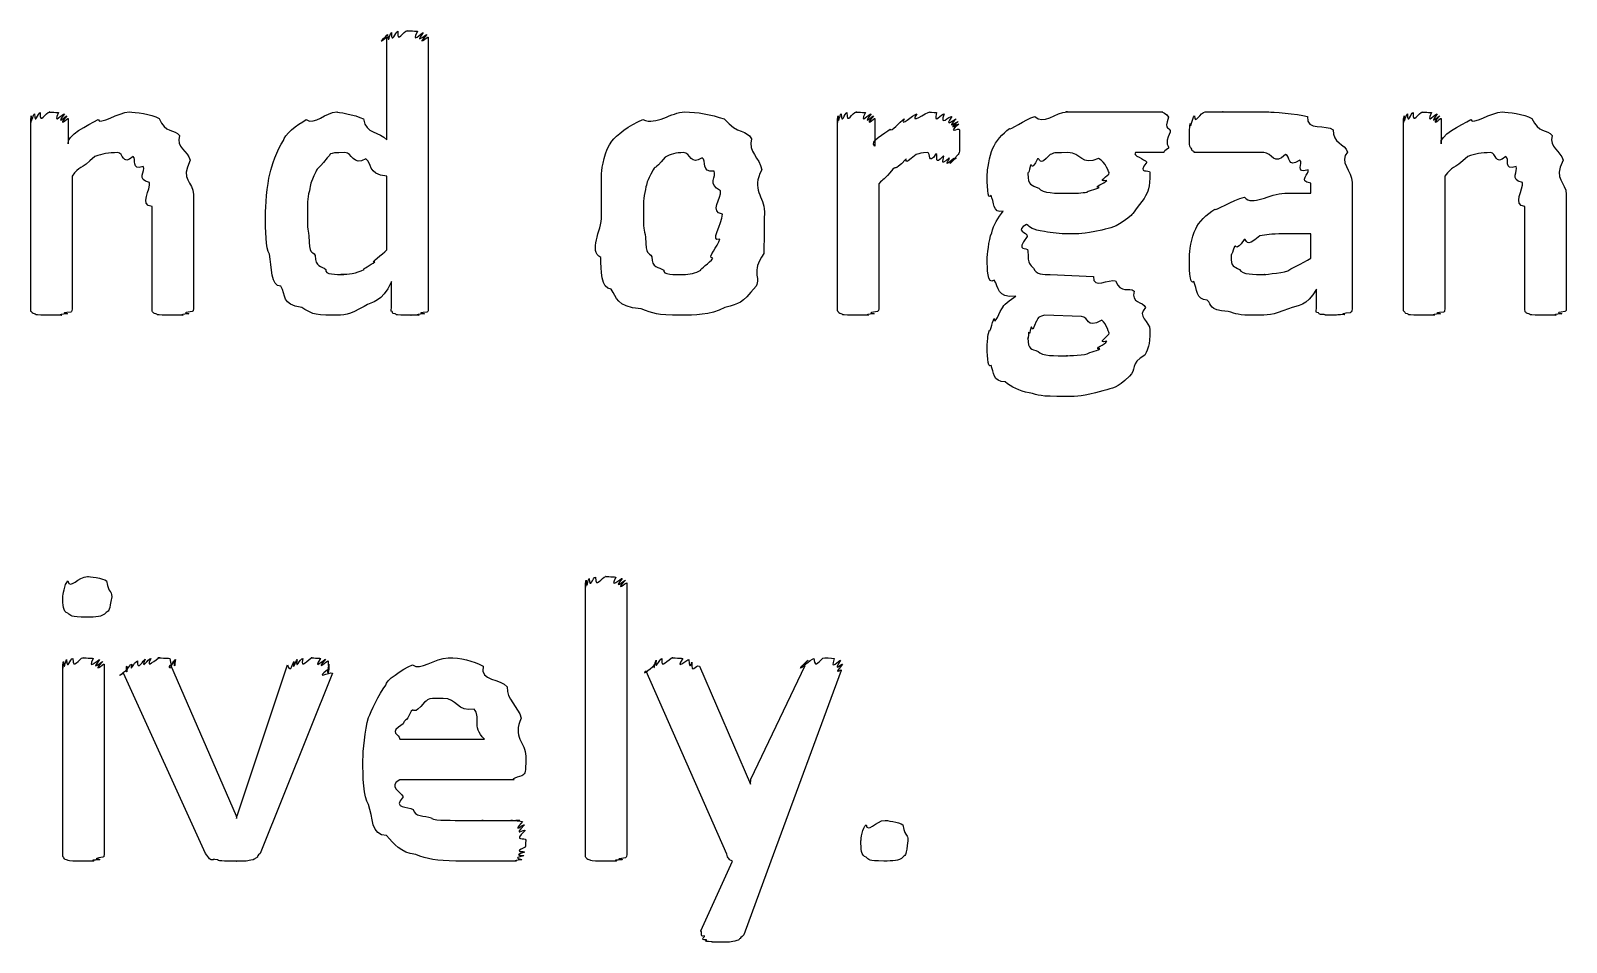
# Model space of a CAD drawing. Header units: millimetres. Extents: x 0 to 216, y 0 to 279.
# Drawn here: x 41.28 to 54.6, y 23.78 to 31.69 of the extents above; entities that cross this region are included whole.
import ezdxf

# ---------------------------------------------------------------- set-up
doc = ezdxf.new("R2010")
doc.units = ezdxf.units.MM
doc.layers.get('0').update_dxf_attribs({"linetype": 'CONTINUOUS'})

msp = doc.modelspace()

# ---------------------------------------------------------------- linework, layer by layer
at = {"color": 0}
for p, q in [((44.3689, 30.7468), (44.3689, 31.6398)), ((44.7269, 31.6398), (44.7269, 29.2806)), ((41.2792, 29.2806), (41.2792, 30.9342)), ((41.6045, 30.9342), (41.6045, 30.7137)), ((48.2755, 29.2806), (48.2755, 30.9342)), ((48.6008, 30.9342), (48.6008, 30.6917)), ((50.5562, 30.9893), (51.0963, 30.9893)), ((53.1855, 29.2806), (53.1855, 30.9342)), ((53.5107, 30.9342), (53.5107, 30.7137)), ((51.1623, 30.813), (51.1623, 30.813)), ((49.3339, 30.7523), (49.3339, 30.7523)), ((51.1016, 30.6366), (50.8593, 30.6366)), ((41.6373, 30.4326), (41.6373, 29.2806)), ((44.3689, 29.7932), (44.3689, 30.4326)), ((48.6336, 30.3664), (48.6336, 29.2806)), ((50.6331, 30.4602), (50.6331, 30.4602)), ((52.3804, 30.2838), (52.3804, 30.372)), ((52.7389, 30.3775), (52.7389, 29.2806)), ((53.5436, 30.4326), (53.5436, 29.2806)), ((42.6903, 30.2727), (42.6903, 29.2806)), ((52.1547, 30.2838), (52.3804, 30.2838)), ((54.5966, 30.2727), (54.5966, 29.2806)), ((42.3319, 29.2806), (42.3319, 30.168)), ((47.2779, 30.1019), (47.2779, 30.1019)), ((47.6416, 30.1239), (47.6416, 30.1239)), ((54.2382, 29.2806), (54.2382, 30.168)), ((52.3804, 29.931), (52.1437, 29.931)), ((52.3804, 29.7215), (52.3804, 29.931)), ((50.1206, 29.5782), (50.4956, 29.5617)), ((44.4073, 29.2861), (44.4073, 29.5176)), ((52.4302, 29.2806), (52.4302, 29.4514)), ((50.3908, 29.2144), (50.0712, 29.2255)), ((50.6331, 29.0711), (50.6331, 29.0711)), ((46.0897, 24.5442), (46.0897, 26.9034)), ((46.4481, 26.9034), (46.4481, 24.5442)), ((41.982, 26.7822), (41.982, 26.7822)), ((41.5576, 24.5442), (41.5576, 26.1979)), ((41.9156, 26.1979), (41.9156, 24.5442)), ((42.7951, 24.5553), (42.0839, 26.1207)), ((42.4917, 26.1924), (43.0597, 24.8805)), ((43.0706, 24.8805), (43.506, 26.1924)), ((43.8975, 26.1207), (43.2689, 24.5553)), ((43.8644, 26.1979), (43.8644, 26.1979)), ((47.3163, 24.5497), (46.6164, 26.1372)), ((47.0793, 26.1813), (47.5202, 25.1561)), ((47.5259, 25.2002), (47.9944, 26.1869)), ((48.3087, 26.1428), (47.6966, 24.4891)), ((44.4803, 25.5475), (45.2134, 25.5475)), ((45.5718, 25.3986), (45.5718, 25.338)), ((45.4671, 25.1947), (44.4803, 25.1947)), ((47.5202, 25.1561), (47.5259, 25.2002)), ((43.0597, 24.8805), (43.065, 24.8584)), ((43.065, 24.8584), (43.0706, 24.8805)), ((48.8872, 24.6655), (48.8872, 24.6655)), ((47.0902, 23.8828), (47.3661, 24.4891)), ((47.6966, 24.4891), (47.4652, 23.8497))]:
    msp.add_line(p, q, dxfattribs=at)
for points in [[(44.3689, 31.6398), (44.2528, 31.5474), (44.3699, 31.6536), (44.3742, 31.6618)], [(44.3742, 31.6618), (44.3812, 31.5626), (44.3921, 31.6742), (44.4073, 31.6784)], [(44.4073, 31.6784), (44.4101, 31.5695), (44.4405, 31.6852), (44.4623, 31.6894)], [(44.4623, 31.6894), (44.4542, 31.5764), (44.5121, 31.6949), (44.5452, 31.6949)], [(44.5452, 31.6949), (44.5244, 31.6949), (44.6112, 31.6921), (44.6334, 31.6894)], [(44.6334, 31.6894), (44.5685, 31.5695), (44.6719, 31.6811), (44.6828, 31.6784)], [(44.6828, 31.6784), (44.5946, 31.5626), (44.7075, 31.6687), (44.716, 31.6618)], [(44.716, 31.6618), (44.6084, 31.5474), (44.7269, 31.6466), (44.7269, 31.6398)], [(41.2792, 30.9342), (41.2792, 30.8419), (41.2806, 30.948), (41.2845, 30.9563)], [(41.2845, 30.9563), (41.2859, 30.8571), (41.2972, 30.9687), (41.312, 30.9728)], [(41.312, 30.9728), (41.3149, 30.8681), (41.3424, 30.9838), (41.3618, 30.9838)], [(41.3618, 30.9838), (41.3561, 30.8708), (41.4115, 30.9893), (41.4443, 30.9893)], [(41.4443, 30.9893), (41.4182, 30.9893), (41.4997, 30.9866), (41.5216, 30.9838)], [(41.5216, 30.9838), (41.4623, 30.8681), (41.5604, 30.9797), (41.5713, 30.9728)], [(41.5713, 30.9728), (41.4846, 30.8571), (41.5893, 30.9631), (41.5932, 30.9563)], [(41.5932, 30.9563), (41.4955, 30.8419), (41.6045, 30.9411), (41.6045, 30.9342)], [(41.6045, 30.7137), (41.5837, 30.7826), (41.7781, 30.8791), (41.8634, 30.9232)], [(41.8634, 30.9232), (41.8744, 30.8708), (42.0412, 30.9893), (42.1337, 30.9893)], [(42.1337, 30.9893), (42.1859, 30.9893), (42.3224, 30.97), (42.3926, 30.9342)], [(42.3926, 30.9342), (42.4476, 30.7978), (42.5249, 30.8474), (42.569, 30.7854)], [(43.4703, 30.7413), (43.4728, 30.7867), (43.5913, 30.8818), (43.6686, 30.9232)], [(43.6686, 30.9232), (43.7459, 30.8708), (43.834, 30.9893), (43.9332, 30.9893)], [(43.9332, 30.9893), (43.9289, 30.9893), (44.0944, 30.9687), (44.1646, 30.9287)], [(44.1646, 30.9287), (44.1868, 30.7909), (44.3025, 30.8267), (44.3689, 30.7468)], [(46.3187, 30.7358), (46.3518, 30.7826), (46.4704, 30.8791), (46.5889, 30.9232)], [(46.5889, 30.9232), (46.7071, 30.8708), (46.8313, 30.9893), (46.9526, 30.9893)], [(46.9526, 30.9893), (47.0598, 30.9893), (47.1798, 30.9687), (47.2944, 30.9287)], [(47.2944, 30.9287), (47.4102, 30.7937), (47.4899, 30.835), (47.5312, 30.7578)], [(48.2755, 30.9342), (48.2755, 30.8419), (48.2769, 30.948), (48.2808, 30.9563)], [(48.2808, 30.9563), (48.2822, 30.8571), (48.2935, 30.9687), (48.3087, 30.9728)], [(48.3087, 30.9728), (48.3112, 30.8681), (48.3387, 30.9838), (48.3581, 30.9838)], [(48.3581, 30.9838), (48.3528, 30.8708), (48.4078, 30.9893), (48.441, 30.9893)], [(48.441, 30.9893), (48.4145, 30.9893), (48.496, 30.9866), (48.5179, 30.9838)], [(48.5179, 30.9838), (48.4586, 30.8681), (48.5567, 30.9797), (48.5676, 30.9728)], [(48.5676, 30.9728), (48.4808, 30.8571), (48.5856, 30.9631), (48.5895, 30.9563)], [(48.5895, 30.9563), (48.4918, 30.8419), (48.6008, 30.9411), (48.6008, 30.9342)], [(48.7331, 30.8405), (48.7412, 30.8088), (48.817, 30.9066), (48.8541, 30.9287)], [(48.8541, 30.9287), (48.8156, 30.8529), (48.9271, 30.9645), (48.9645, 30.9728)], [(48.9645, 30.9728), (48.8929, 30.8708), (49.0432, 30.9893), (49.0802, 30.9893)], [(49.0802, 30.9893), (49.0608, 30.9893), (49.1134, 30.9866), (49.1352, 30.9838)], [(49.1352, 30.9838), (49.1049, 30.8681), (49.1793, 30.9797), (49.2016, 30.9728)], [(49.2016, 30.9728), (49.1532, 30.8529), (49.2485, 30.9576), (49.2675, 30.9507)], [(49.2675, 30.9507), (49.1906, 30.8378), (49.2979, 30.9356), (49.3063, 30.9287)], [(49.3063, 30.9287), (49.2044, 30.824), (49.3187, 30.9135), (49.3229, 30.9066)], [(49.3229, 30.9066), (49.2125, 30.813), (49.3282, 30.8956), (49.3282, 30.8846)], [(49.7678, 30.846), (49.7649, 30.824), (49.9029, 30.9287), (49.9883, 30.9507)], [(49.9883, 30.9507), (50.056, 30.8708), (50.1703, 30.9893), (50.2694, 30.9893)], [(50.2694, 30.9893), (50.2102, 30.9893), (50.3742, 30.9893), (50.4183, 30.9893)], [(50.4183, 30.9893), (50.4197, 30.9893), (50.5121, 30.9893), (50.5562, 30.9893)], [(51.0963, 30.9893), (51.0812, 30.9893), (51.1348, 30.9742), (51.1457, 30.9452)], [(51.1457, 30.9452), (51.103, 30.813), (51.1623, 30.8708), (51.1623, 30.813)], [(51.3334, 30.8901), (51.3387, 30.8267), (51.3524, 30.9342), (51.3719, 30.9563)], [(51.3719, 30.9563), (51.3747, 30.8708), (51.4216, 30.9893), (51.4657, 30.9893)], [(51.4657, 30.9893), (51.4629, 30.9893), (51.5606, 30.9893), (51.6199, 30.9893)], [(51.6199, 30.9893), (51.5814, 30.9893), (51.7412, 30.9893), (51.8072, 30.9893)], [(51.8072, 30.9893), (51.8351, 30.9893), (51.9465, 30.9893), (52.0167, 30.9893)], [(52.0167, 30.9893), (52.0361, 30.9893), (52.2609, 30.9755), (52.3529, 30.9507)], [(52.3529, 30.9507), (52.3378, 30.8198), (52.5184, 30.886), (52.5734, 30.835)], [(53.1855, 30.9342), (53.1855, 30.8419), (53.1869, 30.948), (53.1908, 30.9563)], [(53.1908, 30.9563), (53.1922, 30.8571), (53.2035, 30.9687), (53.2183, 30.9728)], [(53.2183, 30.9728), (53.2211, 30.8681), (53.2486, 30.9838), (53.268, 30.9838)], [(53.268, 30.9838), (53.2624, 30.8708), (53.3178, 30.9893), (53.3506, 30.9893)], [(53.3506, 30.9893), (53.3245, 30.9893), (53.406, 30.9866), (53.4278, 30.9838)], [(53.4278, 30.9838), (53.3686, 30.8681), (53.4666, 30.9797), (53.4776, 30.9728)], [(53.4776, 30.9728), (53.3908, 30.8571), (53.4956, 30.9631), (53.4995, 30.9563)], [(53.4995, 30.9563), (53.4017, 30.8419), (53.5107, 30.9411), (53.5107, 30.9342)], [(53.5107, 30.7137), (53.4899, 30.7826), (53.6843, 30.8791), (53.7697, 30.9232)], [(53.7697, 30.9232), (53.7806, 30.8708), (53.9475, 30.9893), (54.0399, 30.9893)], [(54.0399, 30.9893), (54.0921, 30.9893), (54.2286, 30.97), (54.2988, 30.9342)], [(54.2988, 30.9342), (54.3539, 30.7978), (54.4311, 30.8474), (54.4752, 30.7854)], [(42.569, 30.7854), (42.5358, 30.6765), (42.6434, 30.6544), (42.6628, 30.5704)], [(48.6008, 30.6917), (48.5401, 30.7358), (48.6914, 30.8033), (48.7331, 30.8405)], [(49.3282, 30.8846), (49.2153, 30.7909), (49.3339, 30.8571), (49.3339, 30.835)], [(49.3339, 30.835), (49.3339, 30.7496), (49.3339, 30.7881), (49.3339, 30.7523)], [(49.6245, 30.6751), (49.6439, 30.7316), (49.7085, 30.8019), (49.7678, 30.846)], [(51.1623, 30.813), (51.103, 30.6917), (51.157, 30.7041), (51.1457, 30.6751)], [(51.3278, 30.7909), (51.3278, 30.7826), (51.3292, 30.8681), (51.3334, 30.8901)], [(51.3278, 30.7248), (51.3278, 30.7165), (51.3278, 30.7689), (51.3278, 30.7909)], [(52.5734, 30.835), (52.5695, 30.7165), (52.6743, 30.7192), (52.7004, 30.6421)], [(54.4752, 30.7854), (54.4421, 30.6765), (54.5497, 30.6544), (54.5691, 30.5704)], [(42.0342, 30.6366), (41.9516, 30.6366), (41.9019, 30.6255), (41.8359, 30.6035)], [(42.1665, 30.6035), (42.0688, 30.518), (42.0853, 30.6366), (42.0342, 30.6366)], [(43.3546, 30.4602), (43.367, 30.5111), (43.4178, 30.6641), (43.4703, 30.7413)], [(44.0048, 30.6366), (43.834, 30.6366), (43.8947, 30.6214), (43.8506, 30.5925)], [(44.1868, 30.5814), (44.0725, 30.518), (44.0669, 30.6366), (44.0048, 30.6366)], [(46.2305, 30.4546), (46.2305, 30.507), (46.2594, 30.6586), (46.3187, 30.7358)], [(46.9417, 30.6366), (46.8768, 30.6366), (46.8256, 30.6228), (46.7815, 30.598)], [(47.1015, 30.5925), (47.002, 30.518), (47.0034, 30.6366), (46.9417, 30.6366)], [(47.5312, 30.7578), (47.4941, 30.6434), (47.6042, 30.5938), (47.6194, 30.4877)], [(49.0583, 30.6366), (48.9991, 30.6366), (48.992, 30.631), (48.9589, 30.62)], [(49.13, 30.6255), (49.0583, 30.518), (49.083, 30.6366), (49.0583, 30.6366)], [(49.3339, 30.6696), (49.3339, 30.6366), (49.3296, 30.631), (49.3229, 30.62)], [(49.3339, 30.7523), (49.3339, 30.6807), (49.3339, 30.6917), (49.3339, 30.6696)], [(49.5748, 30.4491), (49.5748, 30.4781), (49.5914, 30.609), (49.6245, 30.6751)], [(50.2751, 30.6366), (50.1001, 30.6366), (50.1646, 30.631), (50.1206, 30.62)], [(50.5396, 30.5869), (50.3908, 30.518), (50.388, 30.6366), (50.2751, 30.6366)], [(50.8593, 30.6366), (50.8317, 30.6104), (50.9393, 30.5828), (50.9584, 30.5539)], [(51.1457, 30.6751), (51.0812, 30.6366), (51.1196, 30.6366), (51.1016, 30.6366)], [(51.3443, 30.6751), (51.3306, 30.6765), (51.3306, 30.7055), (51.3278, 30.7248)], [(51.3662, 30.6476), (51.3457, 30.6503), (51.3514, 30.6641), (51.3443, 30.6751)], [(51.3941, 30.6366), (51.3609, 30.6366), (51.3733, 30.6393), (51.3662, 30.6476)], [(51.4657, 30.6366), (51.3856, 30.6366), (51.4078, 30.6366), (51.3941, 30.6366)], [(51.5867, 30.6366), (51.4519, 30.6366), (51.4985, 30.6366), (51.4657, 30.6366)], [(51.7521, 30.6366), (51.6654, 30.6366), (51.6336, 30.6366), (51.5867, 30.6366)], [(51.9726, 30.6366), (51.7934, 30.6366), (51.8185, 30.6366), (51.7521, 30.6366)], [(52.16, 30.62), (52.0665, 30.518), (52.0457, 30.6366), (51.9726, 30.6366)], [(52.7004, 30.6421), (52.6203, 30.5621), (52.7389, 30.4767), (52.7389, 30.3775)], [(53.9404, 30.6366), (53.8579, 30.6366), (53.8081, 30.6255), (53.7422, 30.6035)], [(54.0727, 30.6035), (53.975, 30.518), (53.9916, 30.6366), (53.9404, 30.6366)], [(41.8359, 30.6035), (41.705, 30.4781), (41.7064, 30.5277), (41.6373, 30.4326)], [(42.2547, 30.5153), (42.1418, 30.4781), (42.2025, 30.5842), (42.1665, 30.6035)], [(42.31, 30.3775), (42.1901, 30.4009), (42.2797, 30.4781), (42.2547, 30.5153)], [(42.6628, 30.5704), (42.5718, 30.394), (42.6903, 30.3899), (42.6903, 30.2727)], [(43.8506, 30.5925), (43.7487, 30.4602), (43.7762, 30.5222), (43.7515, 30.4712)], [(44.3689, 30.4326), (44.1897, 30.4491), (44.2447, 30.5484), (44.1868, 30.5814)], [(46.7815, 30.598), (46.6743, 30.4671), (46.706, 30.5346), (46.6771, 30.4877)], [(47.2063, 30.4767), (47.0902, 30.4629), (47.1456, 30.5663), (47.1015, 30.5925)], [(48.8654, 30.5759), (48.7521, 30.4602), (48.7948, 30.5291), (48.7549, 30.4932)], [(48.9589, 30.62), (48.8184, 30.5001), (48.8982, 30.598), (48.8654, 30.5759)], [(49.1959, 30.609), (49.1049, 30.507), (49.1546, 30.6214), (49.13, 30.6255)], [(49.2457, 30.5925), (49.1423, 30.496), (49.2139, 30.6048), (49.1959, 30.609)], [(49.2841, 30.5869), (49.1712, 30.485), (49.2594, 30.5883), (49.2457, 30.5925)], [(49.3063, 30.5925), (49.1931, 30.485), (49.295, 30.5869), (49.2841, 30.5869)], [(49.3229, 30.62), (49.2044, 30.496), (49.313, 30.5993), (49.3063, 30.5925)], [(49.9498, 30.5263), (49.9276, 30.423), (49.9276, 30.4794), (49.9276, 30.4546)], [(50.0105, 30.5814), (49.9565, 30.4671), (49.9636, 30.5484), (49.9498, 30.5263)], [(50.1206, 30.62), (50.0119, 30.5001), (50.0394, 30.5993), (50.0105, 30.5814)], [(50.6331, 30.4602), (50.6331, 30.456), (50.6017, 30.5566), (50.5396, 30.5869)], [(50.9584, 30.5539), (50.8674, 30.4381), (50.9859, 30.4987), (50.9859, 30.4657)], [(52.287, 30.5704), (52.1684, 30.496), (52.2111, 30.609), (52.16, 30.62)], [(52.3586, 30.4877), (52.2344, 30.4519), (52.3201, 30.5484), (52.287, 30.5704)], [(53.7422, 30.6035), (53.6113, 30.4781), (53.6127, 30.5277), (53.5436, 30.4326)], [(54.1609, 30.5153), (54.048, 30.4781), (54.1087, 30.5842), (54.0727, 30.6035)], [(54.2163, 30.3775), (54.0964, 30.4009), (54.186, 30.4781), (54.1609, 30.5153)], [(54.5691, 30.5704), (54.4781, 30.394), (54.5966, 30.3899), (54.5966, 30.2727)], [(42.3319, 30.168), (42.2162, 30.1763), (42.3238, 30.3251), (42.31, 30.3775)], [(43.3158, 30.0853), (43.3158, 30.1735), (43.3282, 30.3499), (43.3546, 30.4602)], [(43.7515, 30.4712), (43.6975, 30.3609), (43.7074, 30.3678), (43.6961, 30.3058)], [(46.2305, 30.0909), (46.2305, 30.1694), (46.2305, 30.3444), (46.2305, 30.4546)], [(46.6771, 30.4877), (46.6164, 30.372), (46.6245, 30.383), (46.6108, 30.3168)], [(47.2613, 30.3058), (47.1413, 30.3637), (47.2309, 30.4285), (47.2063, 30.4767)], [(47.6194, 30.4877), (47.523, 30.3127), (47.6416, 30.2589), (47.6416, 30.1239)], [(48.7549, 30.4932), (48.6752, 30.3899), (48.6777, 30.4175), (48.6336, 30.3664)], [(49.608, 30.2672), (49.5748, 30.2066), (49.5748, 30.3789), (49.5748, 30.4491)], [(49.9276, 30.4546), (49.9276, 30.3458), (49.9579, 30.3609), (50.0214, 30.3279)], [(50.5449, 30.3334), (50.4857, 30.3348), (50.5961, 30.372), (50.6113, 30.394)], [(50.6113, 30.394), (50.5146, 30.3789), (50.6331, 30.4381), (50.6331, 30.4602)], [(50.9859, 30.4657), (50.9859, 30.3196), (50.9693, 30.3058), (50.9365, 30.2397)], [(52.3804, 30.372), (52.2647, 30.3857), (52.3723, 30.4546), (52.3586, 30.4877)], [(54.2382, 30.168), (54.1225, 30.1763), (54.2301, 30.3251), (54.2163, 30.3775)], [(43.6961, 30.3058), (43.6757, 30.2355), (43.6795, 30.1804), (43.6795, 30.1184)], [(46.6108, 30.3168), (46.5899, 30.2424), (46.5942, 30.1859), (46.5942, 30.1129)], [(47.2779, 30.1019), (47.1632, 30.1184), (47.2722, 30.2424), (47.2613, 30.3058)], [(49.7127, 30.1294), (49.6217, 30.1032), (49.6327, 30.2149), (49.608, 30.2672)], [(50.0214, 30.3279), (50.0518, 30.2838), (50.1703, 30.2838), (50.2804, 30.2838)], [(50.2804, 30.2838), (50.3424, 30.2838), (50.3961, 30.2865), (50.4402, 30.2948)], [(50.4402, 30.2948), (50.4306, 30.3017), (50.5188, 30.3182), (50.5449, 30.3334)], [(50.9365, 30.2397), (50.8014, 30.0702), (50.855, 30.1157), (50.7929, 30.0688)], [(51.5482, 30.146), (51.544, 30.1212), (51.7042, 30.2286), (51.8072, 30.2507)], [(51.8072, 30.2507), (51.8679, 30.1653), (52.0252, 30.2838), (52.1547, 30.2838)], [(43.6795, 30.1184), (43.6757, 29.9861), (43.6824, 29.9806), (43.6908, 29.9145)], [(46.5942, 30.1129), (46.5899, 29.9779), (46.5998, 29.9696), (46.6108, 29.9034)], [(47.2556, 29.8869), (47.1632, 29.8497), (47.2779, 30.0247), (47.2779, 30.1019)], [(47.6416, 30.1239), (47.6416, 29.9268), (47.6388, 29.8704), (47.6359, 29.7601)], [(49.6136, 29.942), (49.626, 30.0082), (49.6715, 30.0743), (49.7127, 30.1294)], [(51.3828, 29.9751), (51.405, 30.0302), (51.478, 30.1019), (51.5482, 30.146)], [(43.349, 29.7546), (43.3158, 29.8015), (43.3158, 29.9709), (43.3158, 30.0853)], [(46.2248, 29.727), (46.1119, 29.7835), (46.2305, 29.9544), (46.2305, 30.0909)], [(49.9166, 30.0137), (49.8066, 29.9558), (49.9223, 29.9489), (49.9223, 29.909)], [(50.0712, 29.9531), (49.9565, 29.9641), (49.9526, 29.9916), (49.9166, 30.0137)], [(50.7929, 30.0688), (50.6772, 29.9779), (50.6554, 29.9889), (50.5672, 29.9641)], [(51.3278, 29.7326), (51.3278, 29.7725), (51.3457, 29.9048), (51.3828, 29.9751)], [(43.6908, 29.9145), (43.6933, 29.7394), (43.7198, 29.7946), (43.7459, 29.7436)], [(46.6108, 29.9034), (46.6122, 29.7326), (46.6397, 29.7835), (46.6658, 29.7326)], [(47.195, 29.7215), (47.1371, 29.7215), (47.2447, 29.8235), (47.2556, 29.8869)], [(49.5748, 29.705), (49.5748, 29.7505), (49.5875, 29.8717), (49.6136, 29.942)], [(49.9223, 29.909), (49.809, 29.7615), (49.9276, 29.829), (49.9276, 29.7822)], [(50.2804, 29.931), (50.2059, 29.931), (50.1371, 29.9379), (50.0712, 29.9531)], [(50.5672, 29.9641), (50.3865, 29.931), (50.3865, 29.931), (50.2804, 29.931)], [(51.8019, 29.8814), (51.7246, 29.7656), (51.737, 29.8456), (51.719, 29.8208)], [(51.9395, 29.9145), (51.7977, 29.7946), (51.8375, 29.8952), (51.8019, 29.8814)], [(52.1437, 29.931), (52.0291, 29.931), (51.9977, 29.9255), (51.9395, 29.9145)], [(43.4481, 29.479), (43.3599, 29.4707), (43.3709, 29.6471), (43.349, 29.7546)], [(43.7459, 29.7436), (43.7459, 29.6402), (43.8023, 29.6554), (43.8397, 29.6223)], [(44.2641, 29.6885), (44.2158, 29.6802), (44.3315, 29.7518), (44.3689, 29.7932)], [(46.313, 29.4514), (46.2262, 29.4528), (46.2248, 29.6195), (46.2248, 29.727)], [(46.6658, 29.7326), (46.663, 29.6333), (46.7265, 29.6458), (46.7706, 29.6168)], [(47.0902, 29.6168), (47.0821, 29.6292), (47.1689, 29.6774), (47.195, 29.7215)], [(47.6359, 29.7601), (47.5202, 29.592), (47.6141, 29.5589), (47.57, 29.479)], [(49.6355, 29.5286), (49.5748, 29.4817), (49.5748, 29.6416), (49.5748, 29.705)], [(49.9276, 29.7822), (49.9276, 29.6554), (49.9442, 29.6733), (49.9773, 29.6333)], [(51.3662, 29.5176), (51.3278, 29.4817), (51.3278, 29.6513), (51.3278, 29.7326)], [(51.719, 29.8208), (51.6876, 29.7174), (51.6915, 29.7725), (51.6915, 29.7436)], [(51.6915, 29.7436), (51.6876, 29.6361), (51.7151, 29.6513), (51.7631, 29.6223)], [(52.1822, 29.6113), (52.1945, 29.6251), (52.3102, 29.6733), (52.3804, 29.7215)], [(43.8397, 29.6223), (43.8231, 29.5782), (43.9304, 29.5782), (43.9939, 29.5782)], [(43.9939, 29.5782), (43.9138, 29.5782), (44.0517, 29.581), (44.0821, 29.5892)], [(44.0821, 29.5892), (44.0902, 29.592), (44.1399, 29.6072), (44.1702, 29.6223)], [(44.1702, 29.6223), (44.1494, 29.6251), (44.2309, 29.6623), (44.2641, 29.6885)], [(46.7706, 29.6168), (46.7512, 29.5782), (46.8697, 29.5782), (46.936, 29.5782)], [(46.936, 29.5782), (46.9939, 29.5782), (47.0461, 29.5906), (47.0902, 29.6168)], [(49.9773, 29.6333), (49.9967, 29.5782), (50.0613, 29.5782), (50.1206, 29.5782)], [(51.7631, 29.6223), (51.7867, 29.5782), (51.8859, 29.5782), (51.9783, 29.5782)], [(51.9783, 29.5782), (51.9522, 29.5782), (52.1187, 29.5892), (52.1822, 29.6113)], [(43.6301, 29.2916), (43.4509, 29.3164), (43.495, 29.4018), (43.4481, 29.479)], [(44.4073, 29.5176), (44.3191, 29.3274), (44.2503, 29.3536), (44.1702, 29.3026)], [(46.5723, 29.2806), (46.3434, 29.3026), (46.3709, 29.377), (46.313, 29.4514)], [(47.57, 29.479), (47.432, 29.3136), (47.4349, 29.3357), (47.2997, 29.2916)], [(49.8228, 29.3908), (49.6549, 29.3715), (49.6757, 29.4735), (49.6355, 29.5286)], [(50.4956, 29.5617), (50.4927, 29.4459), (50.6293, 29.5451), (50.6885, 29.5231)], [(50.6885, 29.5231), (50.7326, 29.4046), (50.8042, 29.4749), (50.8483, 29.4349)], [(50.8483, 29.4349), (50.8208, 29.3274), (50.9252, 29.3495), (50.9475, 29.2916)], [(51.4823, 29.3577), (51.3828, 29.3577), (51.3955, 29.4542), (51.3662, 29.5176)], [(52.4302, 29.4514), (52.342, 29.2985), (52.276, 29.3164), (52.1878, 29.2806)], [(44.1702, 29.3026), (44.0394, 29.2255), (43.9995, 29.2255), (43.9, 29.2255)], [(49.7127, 29.2971), (49.699, 29.3054), (49.7815, 29.3605), (49.8228, 29.3908)], [(51.664, 29.2585), (51.4823, 29.2696), (51.5331, 29.3136), (51.4823, 29.3577)], [(41.2845, 29.2585), (41.2792, 29.2544), (41.2792, 29.2723), (41.2792, 29.2806)], [(41.312, 29.2365), (41.2902, 29.2392), (41.2916, 29.2503), (41.2845, 29.2585)], [(41.3674, 29.2255), (41.3149, 29.2282), (41.3262, 29.2323), (41.312, 29.2365)], [(41.4556, 29.2255), (41.3632, 29.2255), (41.3921, 29.2255), (41.3674, 29.2255)], [(41.5438, 29.2255), (41.4334, 29.2255), (41.4913, 29.2255), (41.4556, 29.2255)], [(41.5988, 29.2365), (41.4803, 29.2282), (41.5685, 29.2282), (41.5438, 29.2255)], [(41.6264, 29.253), (41.5064, 29.2392), (41.6126, 29.2433), (41.5988, 29.2365)], [(41.6373, 29.2806), (41.6348, 29.2503), (41.6334, 29.2599), (41.6264, 29.253)], [(42.3376, 29.253), (42.3333, 29.2503), (42.3319, 29.2696), (42.3319, 29.2806)], [(42.3651, 29.2365), (42.3443, 29.2392), (42.3443, 29.2489), (42.3376, 29.253)], [(42.4201, 29.2255), (42.3704, 29.2282), (42.3788, 29.2323), (42.3651, 29.2365)], [(42.514, 29.2255), (42.4173, 29.2255), (42.4448, 29.2255), (42.4201, 29.2255)], [(42.5965, 29.2255), (42.4879, 29.2255), (42.5468, 29.2255), (42.514, 29.2255)], [(42.6515, 29.2365), (42.5358, 29.2282), (42.6212, 29.2282), (42.5965, 29.2255)], [(42.6791, 29.2585), (42.5609, 29.2392), (42.6653, 29.2433), (42.6515, 29.2365)], [(42.6903, 29.2806), (42.6903, 29.2544), (42.6861, 29.2654), (42.6791, 29.2585)], [(43.9, 29.2255), (43.7198, 29.2255), (43.7074, 29.2475), (43.6301, 29.2916)], [(44.413, 29.2585), (44.3964, 29.2544), (44.4073, 29.2751), (44.4073, 29.2861)], [(44.4405, 29.2365), (44.4073, 29.2392), (44.4197, 29.2503), (44.413, 29.2585)], [(44.4899, 29.2255), (44.432, 29.2282), (44.4542, 29.2323), (44.4405, 29.2365)], [(44.5728, 29.2255), (44.4733, 29.2255), (44.5121, 29.2255), (44.4899, 29.2255)], [(44.6444, 29.2255), (44.5311, 29.2255), (44.5975, 29.2255), (44.5728, 29.2255)], [(44.6938, 29.2365), (44.5752, 29.2282), (44.6663, 29.2282), (44.6444, 29.2255)], [(44.716, 29.253), (44.5975, 29.2392), (44.7051, 29.2433), (44.6938, 29.2365)], [(44.7269, 29.2806), (44.7269, 29.2503), (44.7227, 29.2599), (44.716, 29.253)], [(46.9194, 29.2255), (46.6933, 29.2255), (46.6894, 29.2433), (46.5723, 29.2806)], [(47.2997, 29.2916), (47.1632, 29.2255), (47.0408, 29.2255), (46.9194, 29.2255)], [(48.2808, 29.2585), (48.2755, 29.2544), (48.2755, 29.2723), (48.2755, 29.2806)], [(48.3087, 29.2365), (48.2865, 29.2392), (48.2879, 29.2503), (48.2808, 29.2585)], [(48.3637, 29.2255), (48.3112, 29.2282), (48.3224, 29.2323), (48.3087, 29.2365)], [(48.4519, 29.2255), (48.3595, 29.2255), (48.3884, 29.2255), (48.3637, 29.2255)], [(48.5401, 29.2255), (48.4297, 29.2255), (48.4875, 29.2255), (48.4519, 29.2255)], [(48.5951, 29.2365), (48.4766, 29.2282), (48.5648, 29.2282), (48.5401, 29.2255)], [(48.6227, 29.2585), (48.5027, 29.2392), (48.6089, 29.2433), (48.5951, 29.2365)], [(48.6336, 29.2806), (48.6311, 29.2544), (48.6297, 29.2654), (48.6227, 29.2585)], [(49.5914, 29.0932), (49.597, 29.0573), (49.6164, 29.1648), (49.6355, 29.1979)], [(49.6355, 29.1979), (49.6369, 29.1235), (49.6824, 29.264), (49.7127, 29.2971)], [(49.9992, 29.1703), (49.9565, 29.0532), (49.9664, 29.1358), (49.9551, 29.1207)], [(50.0712, 29.2255), (49.9939, 29.2075), (50.0172, 29.1896), (49.9992, 29.1703)], [(50.5672, 29.1814), (50.4264, 29.1014), (50.4638, 29.2144), (50.3908, 29.2144)], [(50.6331, 29.0711), (50.6331, 29.0532), (50.6113, 29.1565), (50.5672, 29.1814)], [(50.9475, 29.2916), (50.8674, 29.2144), (50.9859, 29.1731), (50.9859, 29.0987)], [(51.9067, 29.2255), (51.7426, 29.2255), (51.737, 29.2365), (51.664, 29.2585)], [(52.1878, 29.2806), (52.0471, 29.2255), (52.0058, 29.2255), (51.9067, 29.2255)], [(52.4468, 29.2475), (52.415, 29.2475), (52.4302, 29.2654), (52.4302, 29.2806)], [(52.4965, 29.231), (52.4372, 29.2323), (52.4577, 29.2392), (52.4468, 29.2475)], [(52.5847, 29.2255), (52.4813, 29.2255), (52.5184, 29.2268), (52.4965, 29.231)], [(52.6729, 29.231), (52.5582, 29.2255), (52.6246, 29.2255), (52.5847, 29.2255)], [(52.7223, 29.2475), (52.5985, 29.2323), (52.6948, 29.2337), (52.6729, 29.231)], [(52.7389, 29.2806), (52.7389, 29.2475), (52.7332, 29.2544), (52.7223, 29.2475)], [(53.1908, 29.2585), (53.1855, 29.2544), (53.1855, 29.2723), (53.1855, 29.2806)], [(53.2183, 29.2365), (53.1964, 29.2392), (53.1978, 29.2503), (53.1908, 29.2585)], [(53.2737, 29.2255), (53.2211, 29.2282), (53.2324, 29.2323), (53.2183, 29.2365)], [(53.3619, 29.2255), (53.2694, 29.2255), (53.2984, 29.2255), (53.2737, 29.2255)], [(53.4501, 29.2255), (53.3396, 29.2255), (53.3975, 29.2255), (53.3619, 29.2255)], [(53.5051, 29.2365), (53.3866, 29.2282), (53.4748, 29.2282), (53.4501, 29.2255)], [(53.5326, 29.253), (53.4127, 29.2392), (53.5189, 29.2433), (53.5051, 29.2365)], [(53.5436, 29.2806), (53.5411, 29.2503), (53.5397, 29.2599), (53.5326, 29.253)], [(54.2438, 29.253), (54.2396, 29.2503), (54.2382, 29.2696), (54.2382, 29.2806)], [(54.2713, 29.2365), (54.2505, 29.2392), (54.2505, 29.2489), (54.2438, 29.253)], [(54.3264, 29.2255), (54.2766, 29.2282), (54.2851, 29.2323), (54.2713, 29.2365)], [(54.4202, 29.2255), (54.3235, 29.2255), (54.3511, 29.2255), (54.3264, 29.2255)], [(54.5028, 29.2255), (54.3941, 29.2255), (54.453, 29.2255), (54.4202, 29.2255)], [(54.5578, 29.2365), (54.4421, 29.2282), (54.5274, 29.2282), (54.5028, 29.2255)], [(54.5853, 29.2585), (54.4671, 29.2392), (54.5715, 29.2433), (54.5578, 29.2365)], [(54.5966, 29.2806), (54.5966, 29.2544), (54.5924, 29.2654), (54.5853, 29.2585)], [(49.5748, 28.9719), (49.5748, 28.9801), (49.5804, 29.0532), (49.5914, 29.0932)], [(49.9332, 29.0766), (49.9276, 28.9912), (49.9276, 29.0421), (49.9276, 29.027)], [(49.9551, 29.1207), (49.9346, 29.0242), (49.936, 29.0917), (49.9332, 29.0766)], [(50.6113, 28.9994), (50.5146, 28.9801), (50.6331, 29.0463), (50.6331, 29.0711)], [(50.9859, 29.0987), (50.9859, 28.9471), (50.9707, 28.9485), (50.9418, 28.8782)], [(49.608, 28.79), (49.5748, 28.7555), (49.5748, 28.9057), (49.5748, 28.9719)], [(49.9276, 29.027), (49.9276, 28.925), (49.9565, 28.9374), (50.0158, 28.9112)], [(50.0158, 28.9112), (50.0489, 28.8727), (50.1618, 28.8727), (50.2694, 28.8727)], [(50.4402, 28.8892), (50.4349, 28.8947), (50.5245, 28.9154), (50.5506, 28.9333)], [(50.5506, 28.9333), (50.4899, 28.9319), (50.6003, 28.9746), (50.6113, 28.9994)], [(49.7293, 28.6467), (49.6217, 28.6453), (49.6327, 28.7348), (49.608, 28.79)], [(50.2694, 28.8727), (50.2253, 28.8727), (50.3961, 28.8782), (50.4402, 28.8892)], [(50.9418, 28.8782), (50.8095, 28.8065), (50.8674, 28.7486), (50.8095, 28.6963)], [(49.9389, 28.553), (49.8507, 28.564), (49.7844, 28.6067), (49.7293, 28.6467)], [(50.8095, 28.6963), (50.691, 28.5833), (50.6734, 28.5998), (50.5781, 28.5695)], [(50.2528, 28.5199), (50.0228, 28.5199), (50.0271, 28.5309), (49.9389, 28.553)], [(50.5781, 28.5695), (50.3865, 28.5199), (50.377, 28.5199), (50.2528, 28.5199)], [(41.5576, 26.7822), (41.5576, 26.7891), (41.5713, 26.8938), (41.6017, 26.92)], [(41.6017, 26.92), (41.6197, 26.84), (41.6913, 26.9586), (41.7724, 26.9586)], [(41.7724, 26.9586), (41.7809, 26.9586), (41.9075, 26.9448), (41.9379, 26.92)], [(41.9379, 26.92), (41.9573, 26.7932), (41.982, 26.8511), (41.982, 26.7822)], [(46.0897, 26.9034), (46.0897, 26.8111), (46.0911, 26.9172), (46.0954, 26.9255)], [(46.0954, 26.9255), (46.101, 26.8263), (46.1119, 26.9379), (46.1229, 26.942)], [(46.1229, 26.942), (46.1257, 26.8373), (46.156, 26.953), (46.1779, 26.953)], [(46.1779, 26.953), (46.174, 26.84), (46.2333, 26.9586), (46.2661, 26.9586)], [(46.2661, 26.9586), (46.2442, 26.9586), (46.3324, 26.9558), (46.3543, 26.953)], [(46.3543, 26.953), (46.2911, 26.8373), (46.3984, 26.9489), (46.4097, 26.942)], [(46.4097, 26.942), (46.3173, 26.8263), (46.433, 26.9324), (46.4372, 26.9255)], [(46.4372, 26.9255), (46.3282, 26.8111), (46.4481, 26.9103), (46.4481, 26.9034)], [(41.6017, 26.6389), (41.5576, 26.6526), (41.5576, 26.7119), (41.5576, 26.7822)], [(41.982, 26.7822), (41.9573, 26.6568), (41.9654, 26.6692), (41.9322, 26.6444)], [(41.7671, 26.6058), (41.6154, 26.6058), (41.6306, 26.6168), (41.6017, 26.6389)], [(41.9322, 26.6444), (41.8952, 26.6058), (41.8469, 26.6058), (41.7671, 26.6058)], [(41.5629, 26.2199), (41.5685, 26.1207), (41.5794, 26.2323), (41.5907, 26.2365)], [(41.5907, 26.2365), (41.5932, 26.1317), (41.6235, 26.2475), (41.6458, 26.2475)], [(41.6458, 26.2475), (41.6415, 26.1345), (41.7008, 26.253), (41.734, 26.253)], [(41.734, 26.253), (41.7117, 26.253), (41.7999, 26.2503), (41.8222, 26.2475)], [(41.8222, 26.2475), (41.7587, 26.1317), (41.8663, 26.2434), (41.8772, 26.2365)], [(41.8772, 26.2365), (41.7848, 26.1207), (41.9005, 26.2268), (41.9047, 26.2199)], [(42.2053, 26.2254), (42.201, 26.1235), (42.2603, 26.2378), (42.2712, 26.242)], [(42.2712, 26.242), (42.2271, 26.1317), (42.3016, 26.2475), (42.321, 26.2475)], [(42.321, 26.2475), (42.2674, 26.1345), (42.3679, 26.253), (42.3982, 26.253)], [(42.3982, 26.253), (42.3333, 26.253), (42.4642, 26.2503), (42.4864, 26.2475)], [(42.4864, 26.2475), (42.4946, 26.1317), (42.5249, 26.2434), (42.5358, 26.2365)], [(42.5358, 26.2365), (42.5168, 26.1207), (42.5387, 26.2268), (42.514, 26.2199)], [(43.561, 26.2199), (43.5501, 26.1207), (43.5776, 26.2323), (43.5889, 26.2365)], [(43.5889, 26.2365), (43.5723, 26.1317), (43.6164, 26.2475), (43.6383, 26.2475)], [(43.6383, 26.2475), (43.6164, 26.1345), (43.688, 26.253), (43.7212, 26.253)], [(43.7212, 26.253), (43.6785, 26.253), (43.7734, 26.2503), (43.7928, 26.2475)], [(43.7928, 26.2475), (43.7155, 26.1317), (43.8256, 26.2447), (43.8369, 26.242)], [(43.8369, 26.242), (43.7374, 26.1235), (43.8549, 26.2323), (43.8587, 26.2254)], [(44.5904, 26.1924), (44.6567, 26.1345), (44.7848, 26.253), (44.8991, 26.253)], [(44.8991, 26.253), (45.0053, 26.253), (45.1171, 26.2282), (45.2025, 26.1813)], [(46.7046, 26.231), (46.6894, 26.1276), (46.7321, 26.2434), (46.754, 26.2475)], [(46.754, 26.2475), (46.7374, 26.1345), (46.8104, 26.253), (46.8478, 26.253)], [(46.8478, 26.253), (46.8104, 26.253), (46.9138, 26.2503), (46.936, 26.2475)], [(46.936, 26.2475), (46.8545, 26.1317), (46.9745, 26.2434), (46.9858, 26.2365)], [(46.9858, 26.2365), (46.9981, 26.1207), (47.009, 26.2254), (47.0133, 26.2144)], [(48.0219, 26.231), (47.9199, 26.1276), (48.0494, 26.2434), (48.0716, 26.2475)], [(48.0716, 26.2475), (48.0826, 26.1345), (48.1238, 26.253), (48.1651, 26.253)], [(48.1651, 26.253), (48.1556, 26.253), (48.2258, 26.2503), (48.248, 26.2475)], [(48.248, 26.2475), (48.2039, 26.1276), (48.2921, 26.2378), (48.303, 26.231)], [(41.5576, 26.1979), (41.5576, 26.1056), (41.559, 26.2117), (41.5629, 26.2199)], [(41.9047, 26.2199), (41.7961, 26.1056), (41.9156, 26.2048), (41.9156, 26.1979)], [(42.0839, 26.1207), (41.9957, 26.0615), (42.1199, 26.1483), (42.1171, 26.1593)], [(42.1114, 26.1813), (42.1058, 26.0946), (42.1252, 26.1938), (42.1555, 26.1979)], [(42.1171, 26.1593), (42.1058, 26.0835), (42.1114, 26.1772), (42.1114, 26.1813)], [(42.1555, 26.1979), (42.1351, 26.1097), (42.1721, 26.2172), (42.2053, 26.2254)], [(42.514, 26.2199), (42.4699, 26.1056), (42.4836, 26.2034), (42.4917, 26.1924)], [(43.506, 26.1924), (43.5349, 26.1056), (43.5529, 26.2117), (43.561, 26.2199)], [(43.8535, 26.1483), (43.7374, 26.0573), (43.8672, 26.1317), (43.8975, 26.1207)], [(43.8587, 26.1648), (43.8587, 26.0725), (43.8559, 26.1552), (43.8535, 26.1483)], [(43.8587, 26.2254), (43.8616, 26.1097), (43.8644, 26.2089), (43.8644, 26.1979)], [(43.8644, 26.1813), (43.8616, 26.0835), (43.8616, 26.1717), (43.8587, 26.1648)], [(43.8644, 26.1979), (43.8616, 26.0946), (43.8644, 26.1882), (43.8644, 26.1813)], [(44.359, 26.016), (44.3548, 26.0546), (44.4983, 26.151), (44.5904, 26.1924)], [(45.2025, 26.1813), (45.175, 26.0435), (45.3566, 26.0766), (45.412, 25.9994)], [(46.6164, 26.1372), (46.5543, 26.0835), (46.6933, 26.1827), (46.6933, 26.1979)], [(46.6933, 26.1979), (46.6714, 26.1124), (46.6961, 26.2227), (46.7046, 26.231)], [(47.0133, 26.2144), (47.009, 26.1014), (47.0422, 26.1951), (47.0793, 26.1813)], [(47.9944, 26.1869), (47.8977, 26.1166), (48.0109, 26.2268), (48.0219, 26.231)], [(48.303, 26.231), (48.2258, 26.1124), (48.3196, 26.2117), (48.3196, 26.1979)], [(48.3196, 26.1979), (48.2258, 26.0835), (48.3154, 26.1648), (48.3087, 26.1428)], [(44.2101, 25.7349), (44.2295, 25.7817), (44.2958, 25.9388), (44.359, 26.016)], [(45.412, 25.9994), (45.4021, 25.8892), (45.5069, 25.8313), (45.533, 25.7294)], [(44.6952, 25.8671), (44.5904, 25.7418), (44.6126, 25.8231), (44.5795, 25.79)], [(44.855, 25.9002), (44.6814, 25.9002), (44.7421, 25.8892), (44.6952, 25.8671)], [(45.1252, 25.8065), (44.9792, 25.7817), (44.9763, 25.9002), (44.855, 25.9002)], [(44.1607, 25.3655), (44.1607, 25.4441), (44.1773, 25.6246), (44.2101, 25.7349)], [(44.5795, 25.79), (44.5273, 25.6798), (44.5258, 25.7238), (44.5079, 25.6798)], [(45.2134, 25.5475), (45.1005, 25.6577), (45.1873, 25.7431), (45.1252, 25.8065)], [(45.533, 25.7294), (45.4533, 25.5654), (45.5718, 25.5157), (45.5718, 25.3986)], [(44.5079, 25.6798), (44.3727, 25.5943), (44.4803, 25.5943), (44.4803, 25.5475)], [(44.2101, 24.9797), (44.1607, 25.0431), (44.1607, 25.2181), (44.1607, 25.3655)], [(45.5718, 25.338), (45.5718, 25.2388), (45.5605, 25.2498), (45.5387, 25.2277)], [(44.4803, 25.1947), (44.3727, 25.1395), (44.4885, 25.0899), (44.5079, 25.0458)], [(45.5387, 25.2277), (45.4092, 25.1947), (45.4918, 25.1947), (45.4671, 25.1947)], [(44.5079, 25.0458), (44.4101, 24.937), (44.5548, 24.9687), (44.5961, 24.9356)], [(44.3646, 24.7096), (44.2295, 24.7096), (44.2461, 24.8722), (44.2101, 24.9797)], [(44.5961, 24.9356), (44.6084, 24.875), (44.6899, 24.8819), (44.7559, 24.864)], [(44.7559, 24.864), (44.7407, 24.8419), (44.9019, 24.8419), (44.9986, 24.8419)], [(44.9986, 24.8419), (45.0314, 24.8419), (45.1432, 24.8419), (45.2025, 24.8419)], [(45.2025, 24.8419), (45.1485, 24.8419), (45.3101, 24.8419), (45.3513, 24.8419)], [(45.3513, 24.8419), (45.3513, 24.8419), (45.4297, 24.8419), (45.4561, 24.8419)], [(45.4561, 24.8419), (45.4064, 24.8419), (45.5069, 24.8419), (45.5221, 24.8419)], [(45.5221, 24.8419), (45.4311, 24.8419), (45.5401, 24.8378), (45.5443, 24.8309)], [(45.5443, 24.8309), (45.4424, 24.7124), (45.5567, 24.8171), (45.5605, 24.8033)], [(45.5605, 24.8033), (45.4505, 24.6876), (45.5662, 24.7758), (45.5662, 24.7537)], [(48.4794, 24.6655), (48.4794, 24.6765), (48.4932, 24.7813), (48.5235, 24.8033)], [(48.5235, 24.8033), (48.5373, 24.7234), (48.6075, 24.8419), (48.689, 24.8419)], [(48.689, 24.8419), (48.6914, 24.8419), (48.8128, 24.8281), (48.8431, 24.8033)], [(48.8431, 24.8033), (48.8678, 24.6765), (48.8872, 24.7344), (48.8872, 24.6655)], [(44.6183, 24.5442), (44.4832, 24.5622), (44.4334, 24.6352), (44.3646, 24.7096)], [(45.5662, 24.7537), (45.4533, 24.6435), (45.5718, 24.7041), (45.5718, 24.671)], [(45.5718, 24.671), (45.5718, 24.5883), (45.569, 24.6283), (45.5662, 24.6104)], [(48.5235, 24.5222), (48.4794, 24.536), (48.4794, 24.5952), (48.4794, 24.6655)], [(48.8872, 24.6655), (48.8678, 24.536), (48.8721, 24.547), (48.8431, 24.5222)], [(41.5629, 24.5222), (41.5576, 24.5181), (41.5576, 24.536), (41.5576, 24.5442)], [(41.5907, 24.5001), (41.5685, 24.5029), (41.5699, 24.5139), (41.5629, 24.5222)], [(41.9047, 24.5222), (41.7848, 24.5029), (41.891, 24.5071), (41.8772, 24.5001)], [(41.9156, 24.5442), (41.9132, 24.5181), (41.9118, 24.5291), (41.9047, 24.5222)], [(42.8611, 24.5001), (42.8336, 24.4919), (42.8308, 24.5139), (42.7951, 24.5553)], [(42.8995, 24.5001), (42.8516, 24.5029), (42.872, 24.5071), (42.8611, 24.5001)], [(43.247, 24.5222), (43.2082, 24.5029), (43.2262, 24.5071), (43.2082, 24.5001)], [(43.2689, 24.5553), (43.2262, 24.5181), (43.258, 24.5291), (43.247, 24.5222)], [(44.9654, 24.4891), (44.8, 24.4891), (44.7174, 24.5071), (44.6183, 24.5442)], [(45.5553, 24.5332), (45.4395, 24.5071), (45.5454, 24.5112), (45.5387, 24.5001)], [(45.5605, 24.5663), (45.4462, 24.5291), (45.5581, 24.5442), (45.5553, 24.5332)], [(45.5662, 24.6104), (45.4505, 24.5553), (45.5634, 24.5801), (45.5605, 24.5663)], [(46.0954, 24.5167), (46.0897, 24.5139), (46.0897, 24.5332), (46.0897, 24.5442)], [(46.1229, 24.5001), (46.101, 24.5029), (46.1024, 24.5126), (46.0954, 24.5167)], [(46.4372, 24.5167), (46.3173, 24.5029), (46.4234, 24.5071), (46.4097, 24.5001)], [(46.4481, 24.5442), (46.4453, 24.5139), (46.4439, 24.5236), (46.4372, 24.5167)], [(47.3329, 24.5112), (47.3244, 24.5139), (47.3191, 24.5346), (47.3163, 24.5497)], [(47.3661, 24.4891), (47.3438, 24.4919), (47.3438, 24.5001), (47.3329, 24.5112)], [(48.6777, 24.4891), (48.5373, 24.4891), (48.5525, 24.5001), (48.5235, 24.5222)], [(48.8431, 24.5222), (48.81, 24.4891), (48.7578, 24.4891), (48.6777, 24.4891)], [(41.6458, 24.4891), (41.5932, 24.4919), (41.6045, 24.496), (41.5907, 24.5001)], [(41.734, 24.4891), (41.6415, 24.4891), (41.6705, 24.4891), (41.6458, 24.4891)], [(41.8222, 24.4891), (41.7117, 24.4891), (41.7696, 24.4891), (41.734, 24.4891)], [(41.8772, 24.5001), (41.7587, 24.4919), (41.8469, 24.4919), (41.8222, 24.4891)], [(42.9602, 24.4891), (42.8805, 24.4919), (42.9137, 24.496), (42.8995, 24.5001)], [(43.0541, 24.4891), (42.9327, 24.4891), (42.9853, 24.4891), (42.9602, 24.4891)], [(43.1479, 24.4891), (43.0057, 24.4891), (43.09, 24.4891), (43.0541, 24.4891)], [(43.2082, 24.5001), (43.1754, 24.4919), (43.1726, 24.4919), (43.1479, 24.4891)], [(45.1803, 24.4891), (45.0095, 24.4891), (45.0427, 24.4891), (44.9654, 24.4891)], [(45.3566, 24.4891), (45.2589, 24.4891), (45.2466, 24.4891), (45.1803, 24.4891)], [(45.4836, 24.4891), (45.3623, 24.4891), (45.4078, 24.4891), (45.3566, 24.4891)], [(45.5387, 24.5001), (45.4283, 24.4891), (45.5164, 24.4891), (45.4836, 24.4891)], [(46.1779, 24.4891), (46.1257, 24.4919), (46.1366, 24.496), (46.1229, 24.5001)], [(46.2661, 24.4891), (46.174, 24.4891), (46.203, 24.4891), (46.1779, 24.4891)], [(46.3543, 24.4891), (46.2442, 24.4891), (46.3021, 24.4891), (46.2661, 24.4891)], [(46.4097, 24.5001), (46.2911, 24.4919), (46.3793, 24.4919), (46.3543, 24.4891)], [(47.1234, 23.8387), (47.075, 23.8318), (47.1124, 23.8649), (47.0902, 23.8828)], [(47.1399, 23.8056), (47.075, 23.8056), (47.1234, 23.8249), (47.1234, 23.8387)], [(47.4652, 23.8497), (47.4126, 23.8056), (47.4377, 23.8111), (47.4045, 23.8001)], [(47.184, 23.7891), (47.0972, 23.7918), (47.1509, 23.7987), (47.1399, 23.8056)], [(47.2666, 23.7836), (47.1371, 23.7836), (47.2063, 23.7863), (47.184, 23.7891)], [(47.4045, 23.8001), (47.3509, 23.7836), (47.3287, 23.7836), (47.2666, 23.7836)]]:
    msp.add_open_spline(points, degree=3, dxfattribs=at)

doc.saveas('drawing.dxf')
